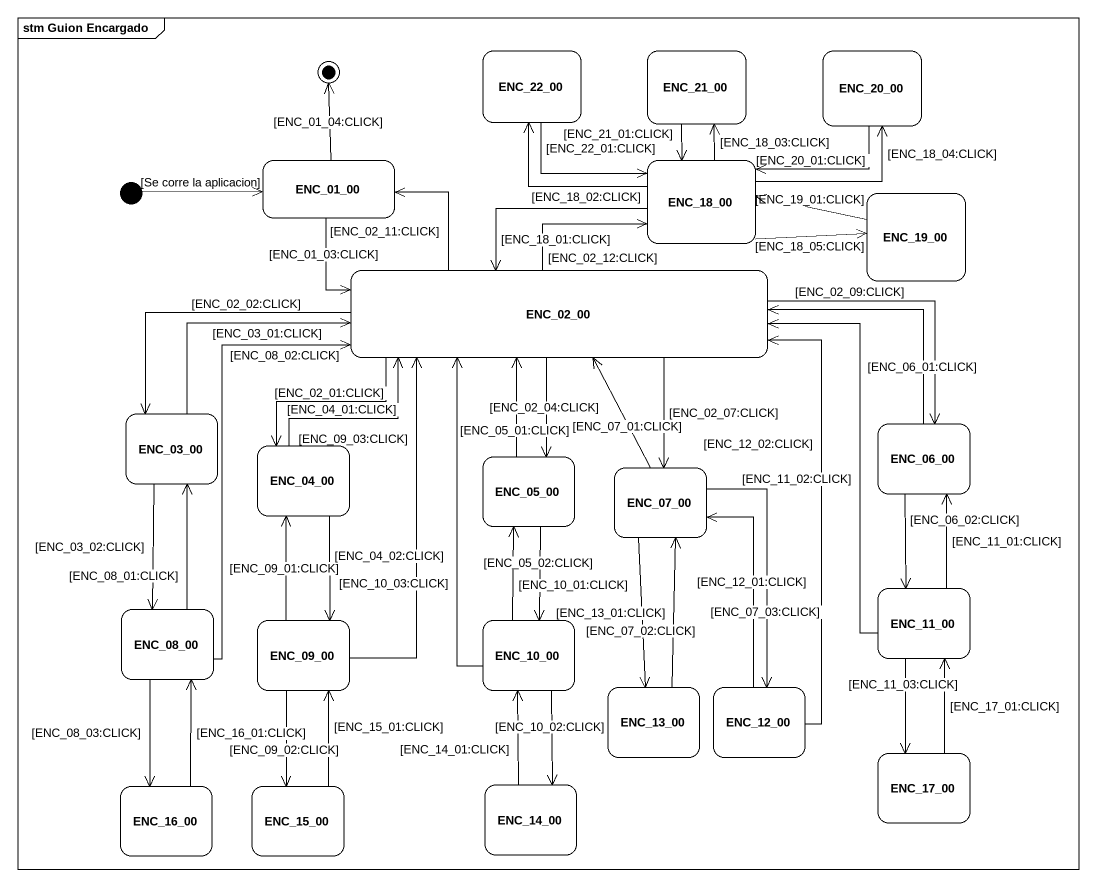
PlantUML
@startuml
mainframe stm Guion Encargado
hide empty description
state ENC_22_00
state ENC_21_00
state ENC_20_00
state ENC_01_00
state ENC_18_00
state ENC_19_00
state ENC_02_00
state ENC_03_00
state ENC_06_00
state ENC_04_00
state ENC_05_00
state ENC_07_00
state ENC_08_00
state ENC_09_00
state ENC_10_00
state ENC_11_00
state ENC_13_00
state ENC_12_00
state ENC_17_00
state ENC_16_00
state ENC_15_00
state ENC_14_00
[*] -right-> ENC_01_00 : [Se corre la aplicacion]
ENC_22_00 --> ENC_18_00 : [ENC_22_01:CLICK]
ENC_21_00 --> ENC_18_00 : [ENC_21_01:CLICK]
ENC_20_00 --> ENC_18_00 : [ENC_20_01:CLICK]
ENC_01_00 -right-> ENC_02_00 : [ENC_01_03:CLICK]
ENC_18_00 -up-> ENC_22_00 : [ENC_18_02:CLICK]
ENC_18_00 -up-> ENC_21_00 : [ENC_18_03:CLICK]
ENC_18_00 -up-> ENC_20_00 : [ENC_18_04:CLICK]
ENC_18_00 -right-> ENC_19_00 : [ENC_18_05:CLICK]
ENC_18_00 --> ENC_02_00 : [ENC_18_01:CLICK]
ENC_19_00 -left-> ENC_18_00 : [ENC_19_01:CLICK]
ENC_02_00 -left-> ENC_01_00 : [ENC_02_11:CLICK]
ENC_02_00 -up-> ENC_18_00 : [ENC_02_12:CLICK]
ENC_02_00 -left-> ENC_03_00 : [ENC_02_02:CLICK]
ENC_02_00 -right-> ENC_06_00 : [ENC_02_09:CLICK]
ENC_02_00 --> ENC_04_00 : [ENC_02_01:CLICK]
ENC_02_00 --> ENC_05_00 : [ENC_02_04:CLICK]
ENC_02_00 --> ENC_07_00 : [ENC_02_07:CLICK]
ENC_03_00 -right-> ENC_02_00 : [ENC_03_01:CLICK]
ENC_03_00 --> ENC_08_00 : [ENC_03_02:CLICK]
ENC_06_00 -left-> ENC_02_00 : [ENC_06_01:CLICK]
ENC_06_00 --> ENC_11_00 : [ENC_06_02:CLICK]
ENC_04_00 -up-> ENC_02_00 : [ENC_04_01:CLICK]
ENC_04_00 --> ENC_09_00 : [ENC_04_02:CLICK]
ENC_05_00 -up-> ENC_02_00 : [ENC_05_01:CLICK]
ENC_05_00 --> ENC_10_00 : [ENC_05_02:CLICK]
ENC_07_00 -up-> ENC_02_00 : [ENC_07_01:CLICK]
ENC_07_00 --> ENC_13_00 : [ENC_07_02:CLICK]
ENC_07_00 --> ENC_12_00 : [ENC_07_03:CLICK]
ENC_08_00 -up-> ENC_02_00 : [ENC_08_02:CLICK]
ENC_08_00 -up-> ENC_03_00 : [ENC_08_01:CLICK]
ENC_08_00 --> ENC_16_00 : [ENC_08_03:CLICK]
ENC_09_00 -up-> ENC_02_00 : [ENC_09_03:CLICK]
ENC_09_00 -up-> ENC_04_00 : [ENC_09_01:CLICK]
ENC_09_00 --> ENC_15_00 : [ENC_09_02:CLICK]
ENC_10_00 -up-> ENC_02_00 : [ENC_10_03:CLICK]
ENC_10_00 -up-> ENC_05_00 : [ENC_10_01:CLICK]
ENC_10_00 --> ENC_14_00 : [ENC_10_02:CLICK]
ENC_11_00 -up-> ENC_02_00 : [ENC_11_02:CLICK]
ENC_11_00 -up-> ENC_06_00 : [ENC_11_01:CLICK]
ENC_11_00 --> ENC_17_00 : [ENC_11_03:CLICK]
ENC_13_00 -up-> ENC_07_00 : [ENC_13_01:CLICK]
ENC_12_00 -up-> ENC_02_00 : [ENC_12_02:CLICK]
ENC_12_00 -up-> ENC_07_00 : [ENC_12_01:CLICK]
ENC_17_00 -up-> ENC_11_00 : [ENC_17_01:CLICK]
ENC_16_00 -up-> ENC_08_00 : [ENC_16_01:CLICK]
ENC_15_00 -up-> ENC_09_00 : [ENC_15_01:CLICK]
ENC_14_00 -up-> ENC_10_00 : [ENC_14_01:CLICK]
ENC_01_00 -up-> [*] : [ENC_01_04:CLICK]
@enduml
